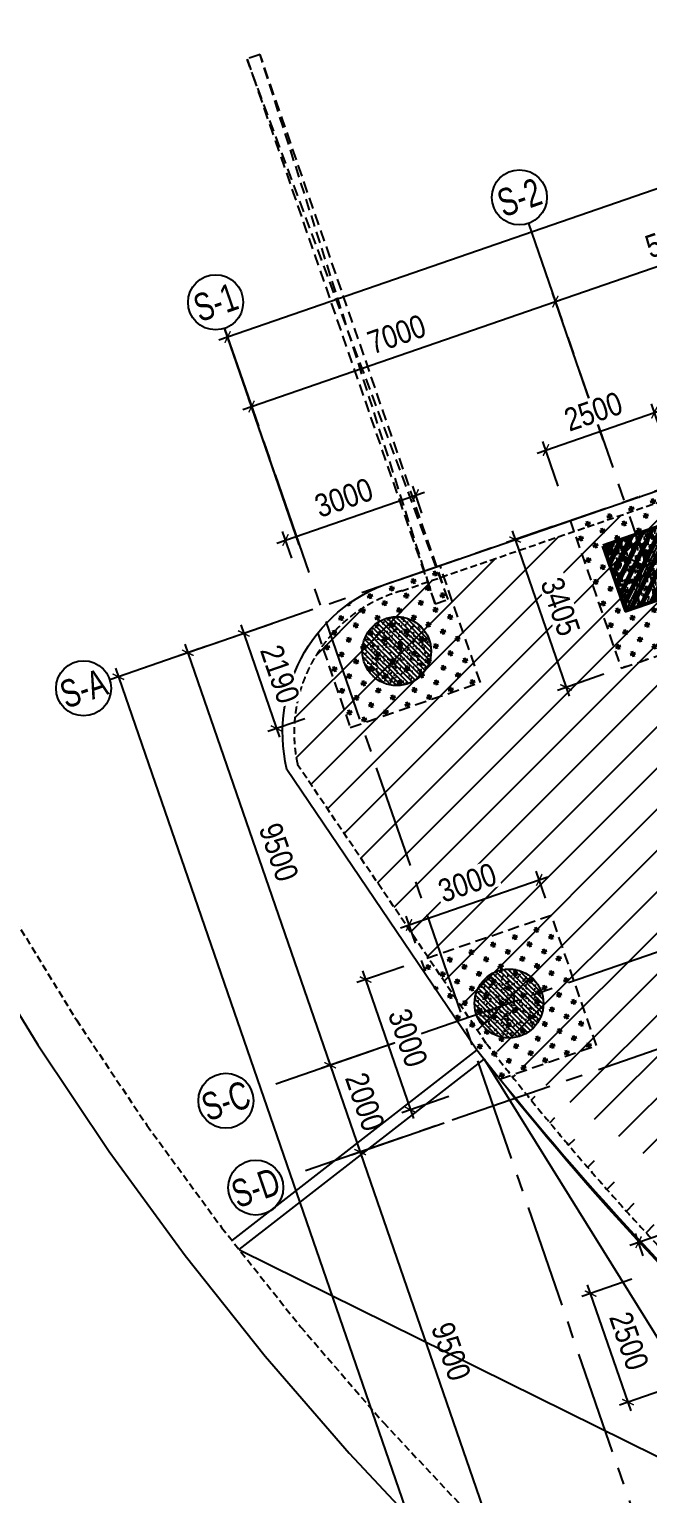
# Model space of a CAD drawing. Header units: millimetres. Extents: x -80883 to 1373228, y -532110 to 182357.
# Drawn here: x 1226251 to 1239723, y -320058 to -288173 of the extents above; entities that cross this region are included whole.
import ezdxf
from ezdxf.enums import TextEntityAlignment as Align

# ---------------------------------------------------------------- set-up
doc = ezdxf.new("R2010")
doc.units = ezdxf.units.MM
doc.header["$LTSCALE"] = 100
doc.header["$PDMODE"] = 32
doc.header["$PDSIZE"] = 2.5
for name, pattern in [('CENTER2', [1.125, 0.75, -0.125, 0.125, -0.125]), ('DASHED', [4.5, 3, -1.5]), ('HIDDEN', [0.375, 0.25, -0.125])]:
    doc.linetypes.add(name, pattern=pattern)
for name, color, linetype, lineweight in [('0-Hatch', 250, 'Continuous', 40), ('KT-Net cot', 2, 'Continuous', 50), ('KT-Net cot vach', 6, 'Continuous', 50)]:
    doc.layers.add(name, color=color, linetype=linetype, lineweight=lineweight)
for name, color, linetype in [('0-khuat', 3, 'HIDDEN'), ('ccu11-Khuat', 9, 'DASHED'), ('ccu11-Manh', 8, 'Continuous'), ('ccu12-Hatch', 250, 'Continuous'), ('ccu12-Manh', 8, 'Continuous'), ('ccu12-Thay', 7, 'Continuous'), ('ccu12-Truc', 13, 'CENTER2'), ('KC-Betong', 6, 'Continuous'), ('KC2-DIM', 251, 'Continuous'), ('KCS_COLUMN', 2, 'Continuous'), ('KT-Dim', 8, 'Continuous'), ('Xref_ST_MBDV Cot vach 30.7.2022$0$Xref_ST_MBDV Cot vach 30.7.2022|Xref_ST_MBDV Cot vach 30.7.2022|Xref_ST_MBDV Cot vach 30.7.2022|Xref_ST_MBDV Cot vach 30.7.2022|A-CORE-OTLN', 2, 'Continuous'), ('Xref_ST_MBDV Cot vach 30.7.2022|Xref_ST_MBDV Cot vach 30.7.2022|Xref_ST_MBDV Cot vach 30.7.2022|Xref_ST_MBDV Cot vach 30.7.2022|A-GRID-SYM', 50, 'Continuous')]:
    doc.layers.add(name, color=color, linetype=linetype)
doc.styles.add('Arial Narrow', font='ARIALN.TTF')
doc.styles.add('HBA-Text', font='GOTHIC.TTF')
doc.dimstyles.new('ccu12-200', dxfattribs={"dimscale": 200, "dimtxt": 2.5, "dimasz": 1, "dimexe": 1, "dimexo": 2, "dimgap": 1, "dimtad": 1, "dimdec": 0, "dimrnd": 5, "dimdsep": 46, "dimtxsty": 'Arial Narrow', "dimblk": 'ARCHTICK', "dimcen": -1, "dimdle": 1, "dimclrd": 256, "dimclre": 256, "dimclrt": 3, "dimadec": 0, "dimazin": 2, "dimtfac": 0.1, "dimtdec": 0, "dimtmove": 0, "dimatfit": 1, "dimldrblk": 'ARCHTICK', "dimfxl": 1, "dimtvp": 0.833333, "dimtolj": 1, "dimtzin": 12, "dimarcsym": 0})

# ---------------------------------------------------------------- blocks, each defined once
blk = doc.blocks.new('MBKC-T1-PN')
at = {"layer": '0-Hatch', "ltscale": 2}
h = blk.add_hatch(dxfattribs=at)
h.set_pattern_fill('CROSS', color=256, scale=1000, angle=109.0471, style=0)
h.set_pattern_definition([(109.047138, (4040950.84, -6937887.65), (-317.899085, 154.726118), [125, -375]), (199.047138, (4040989.52, -6937808.17), (-154.726118, -317.899085), [125, -375])])
h.paths.add_polyline_path([(7798, 2695), (5434, 1880), (6545, -1337), (8908, -521)])
h = blk.add_hatch(dxfattribs=at)
h.set_pattern_fill('CROSS', color=256, scale=1000, angle=109.0471, style=0)
h.set_pattern_definition([(109.047138, (4035251.03, -6938997.68), (-317.899085, 154.726118), [125, -375]), (199.047138, (4035289.71, -6938918.2), (-154.726118, -317.899085), [125, -375])])
edge = h.paths.add_edge_path()
edge.add_arc((2629, -2740), 3460, 105.6293, 141.1935)
edge.add_line((-67, -572), (641, -2624))
edge.add_line((641, -2624), (3477, -1644))
edge.add_line((3477, -1644), (2598, 902))
edge.add_line((2598, 902), (1697, 591))
h = blk.add_hatch(dxfattribs=at)
h.set_pattern_fill('CROSS', color=256, scale=1000, angle=109.0471, style=0)
h.set_pattern_definition([(109.047138, (4037942.22, -6947378.25), (-317.899085, 154.726118), [125, -375]), (199.047138, (4037980.9, -6947298.78), (-154.726118, -317.899085), [125, -375])])
edge = h.paths.add_edge_path()
edge.add_line((2306, -8030), (3403, -9650))
edge.add_arc((51601, 27498), 60853, 217.62261, 218.37655)
edge.add_line((3896, -10281), (6005, -9552))
edge.add_line((6005, -9552), (5026, -6717))
edge.add_line((5026, -6717), (2190, -7696))
edge.add_line((2190, -7696), (2306, -8030))
at = {"layer": 'ccu12-Hatch', "ltscale": 0.5}
h = blk.add_hatch(dxfattribs=at)
h.set_pattern_fill('ANSI31', color=256, scale=200)
h.set_pattern_definition([(45, (-1232600.9, 300749.45), (-449.0128, 449.0128), [])])
edge = h.paths.add_edge_path()
edge.add_arc((39597, -12165), 24169, 82.8814, 110.3519, ccw=False)
edge.add_line((42592, 11818), (58407, 7707))
edge.add_arc((57567, 4896), 2934, 22.3683, 73.3635, ccw=False)
edge.add_line((60280, 6013), (65645, -9495))
edge.add_arc((69912, -7701), 4629, 202.8095, 267.8461)
edge.add_line((69738, -12327), (89787, -12327))
edge.add_line((89787, -12327), (89787, -14487))
edge.add_line((89787, -14487), (90835, -14487))
edge.add_line((90835, -14487), (90835, -14487))
edge.add_line((90835, -14487), (93582, -14487))
edge.add_line((93582, -14487), (93582, -14487))
edge.add_line((93582, -14487), (97087, -14487))
edge.add_line((97087, -14487), (97087, -24427))
edge.add_line((97087, -24427), (89887, -24427))
edge.add_line((89887, -24427), (89887, -26427))
edge.add_line((89887, -26427), (104610, -26427))
edge.add_line((104610, -26427), (105347, -29849))
edge.add_arc((100504, -30535), 4892, -88.9828, 8.0634, ccw=False)
edge.add_line((100591, -35427), (55456, -35427))
edge.add_arc((55462, -30568), 4859, 197.5048, 269.9279, ccw=False)
edge.add_line((50828, -32029), (46319, -19000))
edge.add_arc((35343, -23363), 11812, 21.6783, 114.2966)
edge.add_line((30483, -12598), (15440, -17788))
edge.add_arc((13549, -12298), 5806, 244.5334, 289.0103, ccw=False)
edge.add_arc((51601, 27498), 60603, 217.62984, 228.00274, ccw=False)
edge.add_line((3605, -9503), (-504, -3436))
edge.add_arc((2629, -2740), 3210, 105.4996, 192.5144, ccw=False)
edge.add_line((1771, 353), (31191, 10495))
at = {"layer": '0-khuat', "ltscale": 10}
for p, q in [((5434, 1880), (6545, -1337)), ((3477, -1644), (2598, 902)), ((-67, -572), (641, -2624)), ((6545, -1337), (8908, -521)), ((641, -2624), (3477, -1644))]:
    blk.add_line(p, q, dxfattribs=at)
blk.add_lwpolyline([(3896, -10281), (6005, -9552), (5026, -6717), (2190, -7696), (2306, -8030)], dxfattribs=at)
at = {"layer": 'ccu11-Khuat', "ltscale": 0.5, "elevation": 0}
blk.add_lwpolyline([(-6765, -6640), (-5324, -8992), (-3788, -11284), (-2159, -13512), (-441, -15671), (1363, -17758), (3251, -19770), (5220, -21704), (7266, -23555), (9386, -25321), (11576, -26999), (13833, -28587), (16152, -30081), (18531, -31479), (20964, -32780), (23449, -33979), (25981, -35077), (28555, -36070), (31168, -36957)], dxfattribs=at)
blk.add_lwpolyline([(100591, -35427), (55456, -35427, -0.326962), (50828, -32029), (46319, -19000, 0.427662), (30483, -12598), (15440, -17788, -0.196541), (11052, -17540, -0.045291), (3605, -9503), (-504, -3436, -0.399034), (1771, 353), (31191, 10495, -0.12044), (42592, 11818), (58407, 7707, -0.226255), (60280, 6013), (65645, -9495, 0.291647), (69738, -12327), (89787, -12327)], format="xyb", dxfattribs=at)
at = {"layer": 'ccu12-Manh', "ltscale": 0.5, "elevation": 0}
for points in [[(3556, -9847), (16152, -30081)], [(-1772, -13998), (19630, -24573)]]:
    blk.add_lwpolyline(points, dxfattribs=at)
at = {"layer": 'ccu12-Thay', "ltscale": 0.5}
for p, q in [((-1933, -13797, 0), (3403, -9650, 0)), ((-1777, -13993, 0), (3556, -9847, 0))]:
    blk.add_line(p, q, dxfattribs=at)
at = {"layer": 'ccu12-Thay', "ltscale": 0.5, "elevation": 0}
blk.add_lwpolyline([(100593, -35677), (55455, -35677, -0.326781), (50591, -32108), (46085, -19087, 0.427811), (30575, -12830), (15522, -18024, -0.198113), (10912, -17750, -0.045471), (3403, -9650), (-738, -3537, -0.402449), (1697, 591), (31107, 10731)], format="xyb", dxfattribs=at)
at = {"layer": 'ccu12-Thay', "ltscale": 0.5}
blk.add_arc((58103, 33558, 0), 69709, 218.51042, 236.50194, dxfattribs=at)
at = {"layer": 'Xref_ST_MBDV Cot vach 30.7.2022$0$Xref_ST_MBDV Cot vach 30.7.2022|Xref_ST_MBDV Cot vach 30.7.2022|Xref_ST_MBDV Cot vach 30.7.2022|Xref_ST_MBDV Cot vach 30.7.2022|A-CORE-OTLN', "color": 6, "elevation": 0}
blk.add_lwpolyline([(-7629, -7145), (-6166, -9532), (-4607, -11858), (-2955, -14119), (-1211, -16310), (620, -18428), (2536, -20470), (4534, -22431), (6610, -24310), (8761, -26102), (10984, -27806), (13274, -29417), (15628, -30933), (18042, -32352), (20511, -33671), (23033, -34889), (25602, -36002), (28214, -37010), (30865, -37911)], dxfattribs=at)
blk = doc.blocks.new('_ARCHTICK')
at = {"color": 0, "linetype": 'ByBlock', "const_width": 0.15}
blk.add_lwpolyline([(-0.5, -0.5), (0.5, 0.5)], dxfattribs=at)
blk = doc.blocks.new('*D1089')
at = {"layer": 'Defpoints', "color": 0, "transparency": 16777216}
for p in [(308279, -57856, 0), (312200, -66552, 0), (309168, -67599)]:
    blk.add_point(p, dxfattribs=at)
at = {"layer": 'KT-Dim', "lineweight": -2, "transparency": 16777216}
for p, q in [((307901, -57986), (305879, -58684)), ((306003, -58430), (309233, -67788)), ((311822, -66683), (308979, -67664))]:
    blk.add_line(p, q, dxfattribs=at)
at = {"layer": 'KT-Dim', "lineweight": -2, "transparency": 16777216, "xscale": 200, "yscale": 200, "zscale": 200}
for p, rotation in [((306068, -58619), 109.0471379636341), ((309168, -67599), 289.0471379636341)]:
    blk.add_blockref('_ARCHTICK', p, dxfattribs=dict(at, rotation=rotation))
at = {"layer": 'KT-Dim', "color": 3, "transparency": 16777216, "insert": (308048, -62961), "char_height": 500, "attachment_point": 5, "rotation": 289.0471, "style": 'Arial Narrow'}
blk.add_mtext('\\A1;9500', dxfattribs=at)
blk = doc.blocks.new('*D1090')
at = {"layer": 'Defpoints', "color": 0, "transparency": 16777216}
for p in [(312032, -68726, 0), (315815, -77470), (312921, -78469)]:
    blk.add_point(p, dxfattribs=at)
at = {"layer": 'KT-Dim', "lineweight": -2, "transparency": 16777216}
for p, q in [((311654, -68857), (309632, -69555)), ((309756, -69300), (312986, -78659)), ((315437, -77601), (312732, -78535))]:
    blk.add_line(p, q, dxfattribs=at)
at = {"layer": 'KT-Dim', "lineweight": -2, "transparency": 16777216, "xscale": 200, "yscale": 200, "zscale": 200}
for p, rotation in [((309821, -69489), 109.0471379636341), ((312921, -78469), 289.0471379636341)]:
    blk.add_blockref('_ARCHTICK', p, dxfattribs=dict(at, rotation=rotation))
at = {"layer": 'KT-Dim', "color": 3, "transparency": 16777216, "insert": (311801, -73831), "char_height": 500, "attachment_point": 5, "rotation": 289.0471, "style": 'Arial Narrow'}
blk.add_mtext('\\A1;9500', dxfattribs=at)
blk = doc.blocks.new('*D1091')
at = {"layer": 'Defpoints', "color": 0, "transparency": 16777216}
for p in [(311379, -66836, 0), (312032, -68726, 0), (309821, -69489)]:
    blk.add_point(p, dxfattribs=at)
at = {"layer": 'KT-Dim', "lineweight": -2, "transparency": 16777216}
for p, q in [((311001, -66966), (308979, -67664)), ((309103, -67410), (309886, -69678)), ((311654, -68857), (309632, -69555))]:
    blk.add_line(p, q, dxfattribs=at)
at = {"layer": 'KT-Dim', "lineweight": -2, "transparency": 16777216, "xscale": 200, "yscale": 200, "zscale": 200}
for p, rotation in [((309168, -67599), 109.0471379636341), ((309821, -69489), 289.0471379636341)]:
    blk.add_blockref('_ARCHTICK', p, dxfattribs=dict(at, rotation=rotation))
at = {"layer": 'KT-Dim', "color": 3, "transparency": 16777216, "insert": (309925, -68396), "char_height": 500, "attachment_point": 5, "rotation": 289.0471, "style": 'Arial Narrow'}
blk.add_mtext('\\A1;2000', dxfattribs=at)
blk = doc.blocks.new('GRID-SYM-flat-103')
at = {"layer": 'Xref_ST_MBDV Cot vach 30.7.2022|Xref_ST_MBDV Cot vach 30.7.2022|Xref_ST_MBDV Cot vach 30.7.2022|Xref_ST_MBDV Cot vach 30.7.2022|A-GRID-SYM'}
blk.add_circle((0, 0, 0), 900, dxfattribs=at)
at = {"layer": 'Xref_ST_MBDV Cot vach 30.7.2022|Xref_ST_MBDV Cot vach 30.7.2022|Xref_ST_MBDV Cot vach 30.7.2022|Xref_ST_MBDV Cot vach 30.7.2022|A-GRID-SYM', "style": 'HBA-Text'}
blk.add_attdef('GRID', text='', height=900, rotation=19.0471, dxfattribs=at).set_placement((0, 0, 0), align=Align.MIDDLE_CENTER)
blk = doc.blocks.new('*D1059')
at = {"layer": 'Defpoints', "color": 0, "transparency": 16777216}
for p in [(306861, -58345, 0), (323836, -104143), (320491, -105298)]:
    blk.add_point(p, dxfattribs=at)
at = {"layer": 'KT-Dim', "lineweight": -2, "transparency": 16777216}
for p, q in [((306483, -58476), (304366, -59206)), ((304490, -58952), (320556, -105487)), ((323458, -104273), (320302, -105363))]:
    blk.add_line(p, q, dxfattribs=at)
at = {"layer": 'KT-Dim', "lineweight": -2, "transparency": 16777216, "xscale": 200, "yscale": 200, "zscale": 200}
for p, rotation in [((304555, -59141), 109.0471379636341), ((320491, -105298), 289.0471379636341)]:
    blk.add_blockref('_ARCHTICK', p, dxfattribs=dict(at, rotation=rotation))
at = {"layer": 'KT-Dim', "color": 3, "transparency": 16777216, "insert": (312954, -82071), "char_height": 500, "attachment_point": 5, "rotation": 289.0471, "style": 'Arial Narrow'}
blk.add_mtext('\\A1;48830', dxfattribs=at)
blk = doc.blocks.new('*D1063')
at = {"layer": 'Defpoints', "color": 0, "transparency": 16777216}
for p in [(314073, -50971), (315243, -54360), (308626, -56644)]:
    blk.add_point(p, dxfattribs=at)
at = {"layer": 'KT-Dim', "lineweight": -2, "transparency": 16777216}
for p, q in [((307267, -53321), (314262, -50906)), ((315112, -53982), (314007, -50782)), ((308495, -56266), (307391, -53067))]:
    blk.add_line(p, q, dxfattribs=at)
at = {"layer": 'KT-Dim', "lineweight": -2, "transparency": 16777216, "xscale": 200, "yscale": 200, "zscale": 200}
for p, rotation in [((314073, -50971), 19.04713796363416), ((307456, -53256), 199.0471379636342)]:
    blk.add_blockref('_ARCHTICK', p, dxfattribs=dict(at, rotation=rotation))
at = {"layer": 'KT-Dim', "color": 3, "transparency": 16777216, "insert": (310616, -51683), "char_height": 500, "attachment_point": 5, "rotation": 19.0471, "style": 'Arial Narrow'}
blk.add_mtext('\\A1;7000', dxfattribs=at)
blk = doc.blocks.new('*D1064')
at = {"layer": 'Defpoints', "color": 0, "transparency": 16777216}
for p in [(319555, -49079), (320303, -51244), (315243, -54360)]:
    blk.add_point(p, dxfattribs=at)
at = {"layer": 'KT-Dim', "lineweight": -2, "transparency": 16777216}
for p, q in [((313884, -51037), (319744, -49013)), ((320172, -50866), (319490, -48890)), ((315112, -53982), (314007, -50782))]:
    blk.add_line(p, q, dxfattribs=at)
at = {"layer": 'KT-Dim', "lineweight": -2, "transparency": 16777216, "xscale": 200, "yscale": 200, "zscale": 200}
for p, rotation in [((319555, -49079), 19.04713796363416), ((314073, -50971), 199.0471379636342)]:
    blk.add_blockref('_ARCHTICK', p, dxfattribs=dict(at, rotation=rotation))
at = {"layer": 'KT-Dim', "color": 3, "transparency": 16777216, "insert": (316665, -49595), "char_height": 500, "attachment_point": 5, "rotation": 19.0471, "style": 'Arial Narrow'}
blk.add_mtext('\\A1;5800', dxfattribs=at)
blk = doc.blocks.new('*D1073')
at = {"layer": 'Defpoints', "color": 0, "transparency": 16777216}
for p in [(363163, -37115), (306934, -51743), (308410, -56019, 0)]:
    blk.add_point(p, dxfattribs=at)
at = {"layer": 'KT-Dim', "lineweight": -2, "transparency": 16777216}
for p, q in [((361876, -32774), (306745, -51809)), ((363033, -36737), (361622, -32650)), ((308280, -55641), (306869, -51554))]:
    blk.add_line(p, q, dxfattribs=at)
at = {"layer": 'KT-Dim', "lineweight": -2, "transparency": 16777216, "xscale": 200, "yscale": 200, "zscale": 200}
for p, rotation in [((361687, -32839), 19.0477163778953), ((306934, -51743), 199.0477163778953)]:
    blk.add_blockref('_ARCHTICK', p, dxfattribs=dict(at, rotation=rotation))
at = {"layer": 'KT-Dim', "color": 3, "transparency": 16777216, "insert": (334162, -41861), "char_height": 500, "attachment_point": 5, "rotation": 19.0477, "style": 'Arial Narrow'}
blk.add_mtext('\\A1;57925', dxfattribs=at)
blk = doc.blocks.new('*U156')
h = blk.add_hatch()
h.set_pattern_fill('VATLIEU04', color=250, scale=40, style=0, pattern_type=2)
h.set_pattern_definition([(50, (550, -550), (286.904, -25.1), [30, -330]), (355, (550, -550), (-55.5, 300.877), [24, -264]), (100.451, (573.9, -552.1), (231.404, 275.776), [25.496, -280.457]), (46.184, (550, -470), (426.9, -66.21), [45, -495]), (96.636, (585.57, -475.5), (373.87, 389.65), [38.24, -420.69]), (351.184, (550, -470), (373.86, 389.65), [36, -396]), (21, (590, -490), (238.763, -161.048), [30, -330]), (326, (590, -490), (97.326, 290.06), [24, -264]), (71.451, (609.9, -503.42), (336.09, 129.01), [25.496, -280.457]), (37.5, (550, -550), (4.864, 133.1575), [0, -260.8, 0, -268, 0, -265]), (7.5, (550, -550), (105.228, 157.765), [0, -152.8, 0, -254.8, 0, -101]), (327.5, (460.8, -550), (213.529, -9.022), [0, -100, 0, -312, 0, -414]), (317.5, (420.8, -550), (233.274, 40.042), [0, -130, 0, -207.2, 0, -294]), (45, (550, -550), (-120.208, 120.208), []), (45, (550, -501), (-120.208, 120.208), [])])
h.paths.add_polyline_path([(-475, 475), (1025, 475), (1025, -1025), (-475, -1025)])
at = {"color": 6, "ltscale": 0.25}
blk.add_lwpolyline([(-475, 475), (1025, 475), (1025, -1025), (-475, -1025)], close=True, dxfattribs=at)
at = {"layer": 'Defpoints', "linetype": 'ByBlock', "ltscale": 30}
for p, q in [((1025, 475), (-475, -1025)), ((-475, 475), (1025, -1025))]:
    blk.add_line(p, q, dxfattribs=at)
blk = doc.blocks.new('MBDV-B1-T1-PN')
at = {"layer": 'ccu12-Hatch', "ltscale": 0.5}
h = blk.add_hatch(dxfattribs=at)
h.set_pattern_fill('BETONG', color=256, scale=50, angle=90, pattern_type=2)
h.set_pattern_definition([(90, (-725878.88, 331838.53), (-259.80762, 2e-14), [6.25, -143.75]), (90, (-725889.7, 331838.53), (-259.80762, 2e-14), [6.25, -143.75]), (210, (-725878.88, 331838.53), (129.90381, -225), [6.25, -143.75]), (210, (-725884.3, 331847.9), (129.90381, -225), [6.25, -143.75]), (90, (-726008.78, 331913.53), (-259.80762, 2e-14), [6.25, -143.75]), (90, (-726019.6, 331913.53), (-259.80762, 2e-14), [6.25, -143.75]), (210, (-726008.78, 331913.53), (129.90381, -225), [6.25, -143.75]), (210, (-726014.2, 331922.9), (129.90381, -225), [6.25, -143.75]), (150, (-725878.88, 331844.78), (-129.90381, -225), [6.25, -143.75]), (150, (-725884.3, 331835.4), (-129.90381, -225), [6.25, -143.75]), (150, (-725748.97, 331919.78), (-129.90381, -225), [6.25, -143.75]), (150, (-725754.39, 331910.4), (-129.90381, -225), [6.25, -143.75]), (135, (-725878.88, 331838.53), (-53.0330086, -53.0330086), []), (140, (-725878.88, 331838.53), (31.37607, 358.63009), [37.5, -412.5]), (85, (-725878.88, 331838.53), (-376.09607, -69.37567), [30, -330]), (190.4514, (-725876.26, 331868.4), (-344.71977, 289.25469), [31.8701, -350.57106]), (136.1842, (-725978.88, 331838.53), (82.7595, 533.62052), [56.25, -618.75]), (186.6356, (-725972, 331883), (-487.05894, 467.33135), [47.80514, -525.8565]), (81.1842, (-725978.9, 331838.53), (-487.0593, 467.33097), [45, -495]), (111, (-725953.88, 331888.53), (201.30945, 298.45353), [37.5, -412.5]), (56, (-725953.88, 331888.53), (-362.57502, 121.65767), [30, -330]), (161.4514, (-725937.1, 331913.4), (-161.26525, 420.11131), [31.8701, -350.57106]), (127.5, (-725878.88, 331838.53), (-166.446927, 6.079928), [0, -326, 0, -335, 0, -331.25]), (97.5, (-725878.88, 331838.53), (-197.205856, 131.53477), [0, -191, 0, -318.5, 0, -126.25]), (57.5, (-725878.88, 331727.03), (11.277436, 266.911218), [0, -125, 0, -390, 0, -517.5]), (47.5, (-725878.88, 331677.03), (-50.05249, 291.593085), [0, -162.5, 0, -259, 0, -367.5])])
edge = h.paths.add_edge_path()
edge.add_arc((1655, -963), 750, 0, 360)
h = blk.add_hatch(dxfattribs=at)
h.set_pattern_fill('BETONG', color=256, scale=50, angle=90, pattern_type=2)
h.set_pattern_definition([(90, (-723432.45, 324166.9), (-259.80762, 2e-14), [6.25, -143.75]), (90, (-723443.27, 324166.9), (-259.80762, 2e-14), [6.25, -143.75]), (210, (-723432.45, 324166.9), (129.90381, -225), [6.25, -143.75]), (210, (-723437.86, 324176.27), (129.90381, -225), [6.25, -143.75]), (90, (-723562.35, 324241.9), (-259.80762, 2e-14), [6.25, -143.75]), (90, (-723573.18, 324241.9), (-259.80762, 2e-14), [6.25, -143.75]), (210, (-723562.35, 324241.9), (129.90381, -225), [6.25, -143.75]), (210, (-723567.76, 324251.27), (129.90381, -225), [6.25, -143.75]), (150, (-723432.45, 324173.14), (-129.90381, -225), [6.25, -143.75]), (150, (-723437.86, 324163.77), (-129.90381, -225), [6.25, -143.75]), (150, (-723302.54, 324248.14), (-129.90381, -225), [6.25, -143.75]), (150, (-723307.96, 324238.77), (-129.90381, -225), [6.25, -143.75]), (135, (-723432.45, 324166.894), (-53.0330086, -53.0330086), []), (140, (-723432.45, 324166.9), (31.37607, 358.63009), [37.5, -412.5]), (85, (-723432.45, 324166.9), (-376.09607, -69.37567), [30, -330]), (190.4514, (-723429.83, 324196.78), (-344.71977, 289.25469), [31.8701, -350.57106]), (136.1842, (-723532.45, 324166.9), (82.7595, 533.62052), [56.25, -618.75]), (186.6356, (-723525.55, 324211.36), (-487.05894, 467.33135), [47.80514, -525.8565]), (81.1842, (-723532.45, 324166.9), (-487.0593, 467.33097), [45, -495]), (111, (-723507.45, 324216.9), (201.30945, 298.45353), [37.5, -412.5]), (56, (-723507.45, 324216.9), (-362.57502, 121.65767), [30, -330]), (161.4514, (-723490.67, 324241.77), (-161.26525, 420.11131), [31.8701, -350.57106]), (127.5, (-723432.45, 324166.9), (-166.446927, 6.079928), [0, -326, 0, -335, 0, -331.25]), (97.5, (-723432.45, 324166.9), (-197.205856, 131.53477), [0, -191, 0, -318.5, 0, -126.25]), (57.5, (-723432.45, 324055.4), (11.277436, 266.911218), [0, -125, 0, -390, 0, -517.5]), (47.5, (-723432.45, 324005.4), (-50.05249, 291.593085), [0, -162.5, 0, -259, 0, -367.5])])
edge = h.paths.add_edge_path()
edge.add_arc((4101, -8634), 750, 0, 360)
at = {"layer": 'KC-Betong', "ltscale": 0.5}
for centre in [(1655, -963), (4101, -8634, 0)]:
    blk.add_circle(centre, 750, dxfattribs=at)
at = {"layer": 'KT-Net cot vach', "rotation": 19.04713795399666}
blk.add_blockref('*U156', (6757, 1037), dxfattribs=at)
blk = doc.blocks.new('*D1262')
at = {"layer": 'Defpoints', "color": 0, "ltscale": 0.5, "transparency": 16777216}
for p in [(1234669, -298314), (1234936, -299086), (1232100, -300065, -3)]:
    blk.add_point(p, dxfattribs=at)
at = {"layer": 'KC2-DIM', "lineweight": -2, "ltscale": 0.5, "transparency": 16777216}
for p, q in [((1231644, -299358), (1234858, -298248)), ((1234805, -298707), (1234604, -298124)), ((1231969, -299686), (1231768, -299104))]:
    blk.add_line(p, q, dxfattribs=at)
at = {"layer": 'KC2-DIM', "lineweight": -2, "ltscale": 0.5, "transparency": 16777216, "xscale": 200, "yscale": 200, "zscale": 200}
for p, rotation in [((1234669, -298314), 19.04713795399764), ((1231833, -299293), 199.0471379539976)]:
    blk.add_blockref('_ARCHTICK', p, dxfattribs=dict(at, rotation=rotation))
at = {"layer": 'KC2-DIM', "color": 3, "ltscale": 0.5, "transparency": 16777216, "insert": (1233103, -298373), "char_height": 500, "attachment_point": 5, "rotation": 19.0471, "style": 'Arial Narrow', "bg_fill": 3, "box_fill_scale": 1.1, "bg_fill_color": 256, "bg_fill_true_color": 13158600, "bg_fill_transparency": 0}
blk.add_mtext('\\A1;3000', dxfattribs=at)
blk = doc.blocks.new('*D1263')
at = {"layer": 'Defpoints', "color": 0, "ltscale": 0.5, "transparency": 16777216}
for p in [(1239868, -296519), (1240269, -297679), (1237906, -298495)]:
    blk.add_point(p, dxfattribs=at)
at = {"layer": 'KC2-DIM', "lineweight": -2, "ltscale": 0.5, "transparency": 16777216}
for p, q in [((1237316, -297400), (1240057, -296453)), ((1240138, -297301), (1239803, -296330)), ((1237775, -298117), (1237440, -297145))]:
    blk.add_line(p, q, dxfattribs=at)
at = {"layer": 'KC2-DIM', "lineweight": -2, "ltscale": 0.5, "transparency": 16777216, "xscale": 200, "yscale": 200, "zscale": 200}
for p, rotation in [((1239868, -296519), 19.0471522611445), ((1237505, -297335), 199.0471522611445)]:
    blk.add_blockref('_ARCHTICK', p, dxfattribs=dict(at, rotation=rotation))
at = {"layer": 'KC2-DIM', "color": 3, "ltscale": 0.5, "transparency": 16777216, "insert": (1238538, -296496), "char_height": 500, "attachment_point": 5, "rotation": 19.0472, "style": 'Arial Narrow', "bg_fill": 3, "box_fill_scale": 1.1, "bg_fill_color": 256, "bg_fill_true_color": 13158600, "bg_fill_transparency": 0}
blk.add_mtext('\\A1;2500', dxfattribs=at)
blk = doc.blocks.new('*D1264')
at = {"layer": 'Defpoints', "color": 0, "ltscale": 0.5, "transparency": 16777216}
for p in [(1238035, -298870, 0), (1239146, -302087), (1237946, -302501)]:
    blk.add_point(p, dxfattribs=at)
at = {"layer": 'KC2-DIM', "lineweight": -2, "ltscale": 0.5, "transparency": 16777216}
for p, q in [((1237657, -299000), (1236646, -299349)), ((1236770, -299095), (1238011, -302690)), ((1238768, -302217), (1237757, -302566))]:
    blk.add_line(p, q, dxfattribs=at)
at = {"layer": 'KC2-DIM', "lineweight": -2, "ltscale": 0.5, "transparency": 16777216, "xscale": 200, "yscale": 200, "zscale": 200}
for p, rotation in [((1236835, -299284), 109.050063964066), ((1237946, -302501), 289.0500639640661)]:
    blk.add_blockref('_ARCHTICK', p, dxfattribs=dict(at, rotation=rotation))
at = {"layer": 'KC2-DIM', "color": 3, "ltscale": 0.5, "transparency": 16777216, "insert": (1237821, -300744), "char_height": 500, "attachment_point": 5, "rotation": 289.0501, "style": 'Arial Narrow', "bg_fill": 3, "box_fill_scale": 1.1, "bg_fill_color": 256, "bg_fill_true_color": 13158600, "bg_fill_transparency": 0}
blk.add_mtext('\\A1;3405', dxfattribs=at)
blk = doc.blocks.new('*D1253')
at = {"layer": 'Defpoints', "color": 0, "ltscale": 0.5, "transparency": 16777216}
for p in [(1239757, -315258), (1238478, -315700), (1240573, -317621)]:
    blk.add_point(p, dxfattribs=at)
at = {"layer": 'KC2-DIM', "lineweight": -2, "ltscale": 0.5, "transparency": 16777216}
for p, q in [((1239379, -315389), (1238289, -315765)), ((1239359, -318252), (1238413, -315511)), ((1240195, -317752), (1239105, -318128))]:
    blk.add_line(p, q, dxfattribs=at)
at = {"layer": 'KC2-DIM', "lineweight": -2, "ltscale": 0.5, "transparency": 16777216, "xscale": 200, "yscale": 200, "zscale": 200}
for p, rotation in [((1238478, -315700), 109.0471379540024), ((1239294, -318063), 289.0471379540024)]:
    blk.add_blockref('_ARCHTICK', p, dxfattribs=dict(at, rotation=rotation))
at = {"layer": 'KC2-DIM', "color": 3, "ltscale": 0.5, "transparency": 16777216, "insert": (1239316, -316733), "char_height": 500, "attachment_point": 5, "rotation": 289.0471, "style": 'Arial Narrow', "bg_fill": 3, "box_fill_scale": 1.1, "bg_fill_color": 256, "bg_fill_true_color": 13158600, "bg_fill_transparency": 0}
blk.add_mtext('\\A1;2500', dxfattribs=at)
blk = doc.blocks.new('*D1254')
at = {"layer": 'Defpoints', "color": 0, "ltscale": 0.5, "transparency": 16777216}
for p in [(1241887, -313767), (1242120, -314442, 0), (1239757, -315258, 0)]:
    blk.add_point(p, dxfattribs=at)
at = {"layer": 'KC2-DIM', "lineweight": -2, "ltscale": 0.5, "transparency": 16777216}
for p, q in [((1239335, -314648), (1242076, -313701)), ((1241990, -314064), (1241822, -313578)), ((1239627, -314880), (1239459, -314393))]:
    blk.add_line(p, q, dxfattribs=at)
at = {"layer": 'KC2-DIM', "lineweight": -2, "ltscale": 0.5, "transparency": 16777216, "xscale": 200, "yscale": 200, "zscale": 200}
for p, rotation in [((1241887, -313767), 19.04713795400113), ((1239524, -314583), 199.0471379540011)]:
    blk.add_blockref('_ARCHTICK', p, dxfattribs=dict(at, rotation=rotation))
at = {"layer": 'KC2-DIM', "color": 3, "ltscale": 0.5, "transparency": 16777216, "insert": (1240557, -313744), "char_height": 500, "attachment_point": 5, "rotation": 19.0471, "style": 'Arial Narrow', "bg_fill": 3, "box_fill_scale": 1.1, "bg_fill_color": 256, "bg_fill_true_color": 13158600, "bg_fill_transparency": 0}
blk.add_mtext('\\A1;2500', dxfattribs=at)
blk = doc.blocks.new('*D1250')
at = {"layer": 'Defpoints', "color": 0, "ltscale": 0.5, "transparency": 16777216}
for p in [(1234791, -308445, -3), (1235770, -311281, -3), (1234558, -311700)]:
    blk.add_point(p, dxfattribs=at)
at = {"layer": 'KC2-DIM', "lineweight": -2, "ltscale": 0.5, "transparency": 16777216}
for p, q in [((1234413, -308576), (1233389, -308929)), ((1233513, -308675), (1234623, -311889)), ((1235392, -311411), (1234369, -311765))]:
    blk.add_line(p, q, dxfattribs=at)
at = {"layer": 'KC2-DIM', "lineweight": -2, "ltscale": 0.5, "transparency": 16777216, "xscale": 200, "yscale": 200, "zscale": 200}
for p, rotation in [((1233579, -308864), 109.0471379539803), ((1234558, -311700), 289.0471379539803)]:
    blk.add_blockref('_ARCHTICK', p, dxfattribs=dict(at, rotation=rotation))
at = {"layer": 'KC2-DIM', "color": 3, "ltscale": 0.5, "transparency": 16777216, "insert": (1234498, -310133), "char_height": 500, "attachment_point": 5, "rotation": 289.0471, "style": 'Arial Narrow', "bg_fill": 3, "box_fill_scale": 1.1, "bg_fill_color": 256, "bg_fill_true_color": 13158600, "bg_fill_transparency": 0}
blk.add_mtext('\\A1;3000', dxfattribs=at)
blk = doc.blocks.new('*D1251')
at = {"layer": 'Defpoints', "color": 0, "ltscale": 0.5, "transparency": 16777216}
for p in [(1237360, -306694), (1237627, -307466), (1234791, -308445, -3)]:
    blk.add_point(p, dxfattribs=at)
at = {"layer": 'KC2-DIM', "lineweight": -2, "ltscale": 0.5, "transparency": 16777216}
for p, q in [((1234336, -307738), (1237549, -306629)), ((1237496, -307088), (1237295, -306505)), ((1234661, -308067), (1234459, -307484))]:
    blk.add_line(p, q, dxfattribs=at)
at = {"layer": 'KC2-DIM', "lineweight": -2, "ltscale": 0.5, "transparency": 16777216, "xscale": 200, "yscale": 200, "zscale": 200}
for p, rotation in [((1237360, -306694), 19.04713795399764), ((1234525, -307673), 199.0471379539976)]:
    blk.add_blockref('_ARCHTICK', p, dxfattribs=dict(at, rotation=rotation))
at = {"layer": 'KC2-DIM', "color": 3, "ltscale": 0.5, "transparency": 16777216, "insert": (1235794, -306753), "char_height": 500, "attachment_point": 5, "rotation": 19.0471, "style": 'Arial Narrow', "bg_fill": 3, "box_fill_scale": 1.1, "bg_fill_color": 256, "bg_fill_true_color": 13158600, "bg_fill_transparency": 0}
blk.add_mtext('\\A1;3000', dxfattribs=at)
blk = doc.blocks.new('*D1278')
at = {"layer": 'Defpoints', "color": 0, "ltscale": 0.5, "transparency": 16777216}
for p in [(1231917, -300986), (1232631, -303055), (1231639, -303398)]:
    blk.add_point(p, dxfattribs=at)
at = {"layer": 'KC2-DIM', "lineweight": -2, "ltscale": 0.5, "transparency": 16777216}
for p, q in [((1231539, -301116), (1230735, -301394)), ((1230859, -301139), (1231704, -303587)), ((1232253, -303185), (1231450, -303463))]:
    blk.add_line(p, q, dxfattribs=at)
at = {"layer": 'KC2-DIM', "lineweight": -2, "ltscale": 0.5, "transparency": 16777216, "xscale": 200, "yscale": 200, "zscale": 200}
for p, rotation in [((1230924, -301328), 109.0471379539879), ((1231639, -303398), 289.0471379539879)]:
    blk.add_blockref('_ARCHTICK', p, dxfattribs=dict(at, rotation=rotation))
at = {"layer": 'KC2-DIM', "color": 3, "ltscale": 0.5, "transparency": 16777216, "insert": (1231712, -302214), "char_height": 500, "attachment_point": 5, "rotation": 289.0471, "style": 'Arial Narrow', "bg_fill": 3, "box_fill_scale": 1.1, "bg_fill_color": 256, "bg_fill_true_color": 13158600, "bg_fill_transparency": 0}
blk.add_mtext('\\A1;2190', dxfattribs=at)
blk = doc.blocks.new('VACH-NN-PN-T1')
at = {"layer": 'KCS_COLUMN', "linetype": 'HIDDEN', "ltscale": 10}
for p, q in [((4379, -11765), (0, 0)), ((4096, -11863), (284, 98))]:
    blk.add_line(p, q, dxfattribs=at)
blk.add_lwpolyline([(4096, -11863), (4379, -11765), (284, 98), (0, 0)], close=True, dxfattribs=at)
blk = doc.blocks.new('Grid-ST-flat-3')
at = {"layer": 'ccu12-Truc', "ltscale": 30}
for p, q in [((369404.7, -36752.1), (304555.5, -59141.2)), ((313485.4, -49270.1), (332574.6, -104561.6)), ((306868.6, -51554.5), (325957.9, -106846)), ((348389.9, -54057.7), (307655.7, -68121.1)), ((349042.6, -55948.2), (308308.4, -70011.6))]:
    blk.add_line(p, q, dxfattribs=at)
at = {"layer": 'KT-Dim'}
ref = blk.add_blockref('GRID-SYM-flat-103', (313289.5, -48702.9, 0), dxfattribs=dict(at, xscale=0.6666666666666666, yscale=0.6666666666666666, zscale=0.6666666666666666))
ref.add_attrib('GRID', 'S-2', dxfattribs={"layer": 'Xref_ST_MBDV Cot vach 30.7.2022|Xref_ST_MBDV Cot vach 30.7.2022|Xref_ST_MBDV Cot vach 30.7.2022|Xref_ST_MBDV Cot vach 30.7.2022|A-GRID-SYM', "height": 600, "rotation": 19.04714, "style": 'HBA-Text', "width": 0.75}).set_placement((313289.5, -48702.9, 0), align=Align.MIDDLE_CENTER)
ref = blk.add_blockref('GRID-SYM-flat-103', (306672.8, -50987.3, 0), dxfattribs=dict(at, xscale=0.6666666666666666, yscale=0.6666666666666666, zscale=0.6666666666666666))
ref.add_attrib('GRID', 'S-1', dxfattribs={"layer": 'Xref_ST_MBDV Cot vach 30.7.2022|Xref_ST_MBDV Cot vach 30.7.2022|Xref_ST_MBDV Cot vach 30.7.2022|Xref_ST_MBDV Cot vach 30.7.2022|A-GRID-SYM', "height": 600, "rotation": 19, "style": 'HBA-Text', "width": 0.75}).set_placement((306672.8, -50987.3, 0), align=Align.MIDDLE_CENTER)
ref = blk.add_blockref('GRID-SYM-flat-103', (303795.5, -59391.2, 0), dxfattribs=dict(at, xscale=0.6666666666666666, yscale=0.6666666666666666, zscale=0.6666666666666666))
ref.add_attrib('GRID', 'S-A', dxfattribs={"layer": 'Xref_ST_MBDV Cot vach 30.7.2022|Xref_ST_MBDV Cot vach 30.7.2022|Xref_ST_MBDV Cot vach 30.7.2022|Xref_ST_MBDV Cot vach 30.7.2022|A-GRID-SYM', "height": 600, "rotation": 19, "style": 'HBA-Text', "width": 0.75}).set_placement((303795.5, -59391.2, 0), align=Align.MIDDLE_CENTER)
ref = blk.add_blockref('GRID-SYM-flat-103', (306896, -68371.6, 0), dxfattribs=dict(at, xscale=0.6666666666666666, yscale=0.6666666666666666, zscale=0.6666666666666666))
ref.add_attrib('GRID', 'S-C', dxfattribs={"layer": 'Xref_ST_MBDV Cot vach 30.7.2022|Xref_ST_MBDV Cot vach 30.7.2022|Xref_ST_MBDV Cot vach 30.7.2022|Xref_ST_MBDV Cot vach 30.7.2022|A-GRID-SYM', "height": 600, "rotation": 19, "style": 'HBA-Text', "width": 0.75}).set_placement((306896, -68371.6, 0), align=Align.MIDDLE_CENTER)
ref = blk.add_blockref('GRID-SYM-flat-103', (307546.1, -70262.4, 0), dxfattribs=dict(at, xscale=0.6666666666666666, yscale=0.6666666666666666, zscale=0.6666666666666666))
ref.add_attrib('GRID', 'S-D', dxfattribs={"layer": 'Xref_ST_MBDV Cot vach 30.7.2022|Xref_ST_MBDV Cot vach 30.7.2022|Xref_ST_MBDV Cot vach 30.7.2022|Xref_ST_MBDV Cot vach 30.7.2022|A-GRID-SYM', "height": 600, "rotation": 19, "style": 'HBA-Text', "width": 0.75}).set_placement((307546.1, -70262.4, 0), align=Align.MIDDLE_CENTER)
dim = blk.add_aligned_dim(p1=(363163.5, -37115.1), p2=(308410.2, -56019.2, 0), distance=-4523.4, dimstyle='ccu12-200', dxfattribs=at)
dim.commit()
dim.dimension.update_dxf_attribs({"geometry": '*D1073', "text_midpoint": (334162.1, -41861.1)})
for base, p1, p2, angle, picture, middle in [((319555.2, -49078.7), (315242.5, -54359.7), (320302.8, -51244.1), 19.04714, '*D1064', (316665.4, -49594.7)), ((314072.8, -50971.5), (308625.8, -56644.1), (315242.5, -54359.7), 19.04714, '*D1063', (310615.8, -51683.3)), ((309168.2, -67599.1, 0), (308278.7, -57855.8), (312200.2, -66552.3), 109.04714, '*D1089', (308048.4, -62960.5, 0)), ((320490.9, -105297.8, 0), (306860.8, -58345.3), (323836, -104142.9, 0), 109.04714, '*D1059', (312953.5, -82070.9, 0)), ((309820.8, -69489.4, 0), (311378.9, -66835.7, 0), (312031.6, -68726.2, 0), 109.04714, '*D1091', (309924.8, -68395.6, 0)), ((312921.2, -78469.5, 0), (312031.6, -68726.2, 0), (315815.2, -77470.3, 0), 109.04714, '*D1090', (311801.4, -73830.9, 0))]:
    dim = blk.add_linear_dim(base=base, p1=p1, p2=p2, angle=angle, dimstyle='ccu12-200', dxfattribs=at)
    dim.commit()
    dim.dimension.update_dxf_attribs({"geometry": picture, "text_midpoint": middle})

msp = doc.modelspace()

# ---------------------------------------------------------------- block references
for name, p in [('MBKC-T1-PN', (1232600.9, -300749.5)), ('Grid-ST-flat-3', (923638.3, -243129.8))]:
    msp.add_blockref(name, p)
at = {"layer": 'ccu11-Manh'}
msp.add_blockref('MBDV-B1-T1-PN', (1232600.9, -300749.5), dxfattribs=at)

# ---------------------------------------------------------------- next in the draw order: dimensions: what is measured, and where the dimension line sits
at = {"layer": 'KC2-DIM', "ltscale": 0.5}
for p1, p2, distance, picture, middle in [((1237905.5, -298494.9), (1240268.6, -297679), 1227.6, '*D1263', (1238537.9, -296496.2)), ((1232099.9, -300064.6, -3.1), (1234935.7, -299085.5), 816.7, '*D1262', (1233102.7, -298372.7)), ((1238034.7, -298869.6, -0.1), (1239145.6, -302086.8), -1269.1, '*D1264', (1237820.9, -300743.9)), ((1231917, -300985.6), (1232631.4, -303054.9), -1050.1, '*D1278', (1231711.9, -302214.3)), ((1234791.1, -308445.2), (1235770.2, -311280.9), -1282.8, '*D1250', (1234498.4, -310133.1, 3.1)), ((1240573.2, -317621.5), (1239757.3, -315258.3), 1353.2, '*D1253', (1239316.5, -316732.9))]:
    dim = msp.add_aligned_dim(p1=p1, p2=p2, distance=distance, dimstyle='ccu12-200', override={"dimfxl": 150, "dimtfill": 1}, dxfattribs=at)
    dim.commit()
    dim.dimension.update_dxf_attribs({"geometry": picture, "text_midpoint": middle})

# ---------------------------------------------------------------- next in the draw order: dimensions: what is measured, and where the dimension line sits
for p1, p2, distance, picture, middle in [((1234791.1, -308445.2, -3.1), (1237626.9, -307466.1), 816.7, '*D1251', (1235793.9, -306753.3)), ((1239757.3, -315258.3, 0), (1242120.4, -314442.5, 0), 715, '*D1254', (1240557, -313744.2))]:
    dim = msp.add_aligned_dim(p1=p1, p2=p2, distance=distance, dimstyle='ccu12-200', override={"dimfxl": 150, "dimtfill": 1}, dxfattribs=at)
    dim.commit()
    dim.dimension.update_dxf_attribs({"geometry": picture, "text_midpoint": middle})

# ---------------------------------------------------------------- next in the draw order: block references
at = {"layer": 'KT-Net cot'}
msp.add_blockref('VACH-NN-PN-T1', (1230995, -288820.4), dxfattribs=at)

doc.saveas('drawing.dxf')
